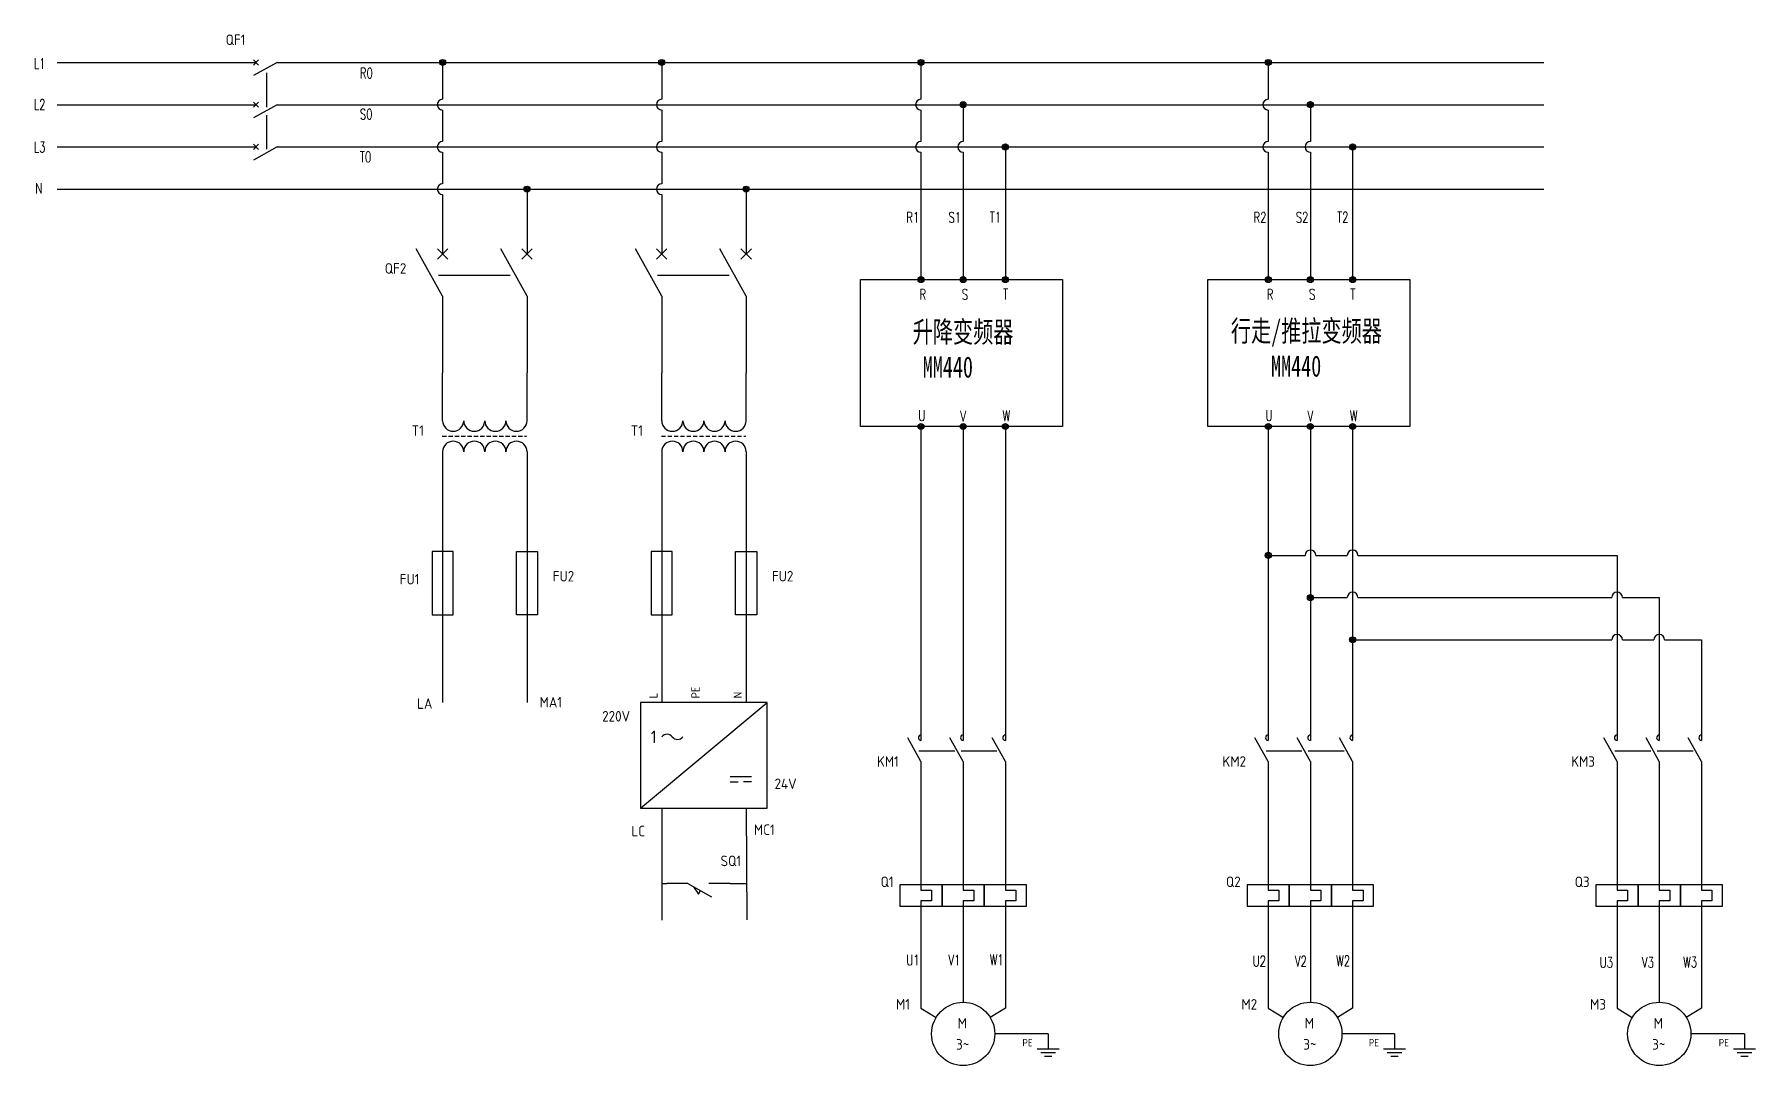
# Model space of a CAD drawing. Header units: millimetres. Extents: x -405 to 4399, y -1432 to 2273.
# Drawn here: x 2991.1 to 3399.1, y 1996 to 2240.2 of the extents above; entities that cross this region are included whole.
import ezdxf
from ezdxf.enums import TextEntityAlignment as Align

# ---------------------------------------------------------------- set-up
doc = ezdxf.new("R2010")
doc.units = ezdxf.units.MM
doc.linetypes.add('DASHED', pattern=[0.75, 0.5, -0.25])
doc.layers.get('0').update_dxf_attribs({"lineweight": 25})
for name, color, linetype in [('LINK', 9, 'Continuous'), ('MISC', 2, 'Continuous'), ('SYMS', 7, 'Continuous'), ('TAGS', 51, 'Continuous'), ('TERMS', 4, 'Continuous'), ('XREFCHILD', 134, 'Continuous'), ('YEL_14_THHN', 2, 'Continuous')]:
    doc.layers.add(name, color=color, linetype=linetype)
doc.layers.add('剖面线、重合断面轮廓线、表示平面的对角线、范围线及分界线、断裂处边界线', color=4, linetype='Continuous', lineweight=25)
doc.layers.add('剖面线、重合断面轮廓线、表示平面的对角线、范围线及分界线、断裂处边界线 @ 1', color=4, linetype='Continuous', lineweight=25)
doc.styles.add('WD_IEC', font='ISOCP2.shx', dxfattribs={"width": 0.9, "height": 4, "bigfont": 'gbcbig.shx'})
doc.styles.add('字母', font='complex.shx', dxfattribs={"width": 0.7})
doc.styles.add('工程字', font='', dxfattribs={"width": 0.7})
doc.styles.get('工程字').set_extended_font_data('FangSong_GB2312')

# ---------------------------------------------------------------- blocks, each defined once
blk = doc.blocks.new('WDDOT')
for radius in [0.72, 0.449, 0.223]:
    blk.add_circle((0, 0), radius)
blk = doc.blocks.new('VXF1T3')
for p, q in [((0, 1.84), (0, 7.5)), ((10, 1.84), (10, 7.5)), ((0, -1.83), (0, -7.5)), ((10, -1.83), (10, -7.5))]:
    blk.add_line(p, q)
at = {"linetype": 'DASHED'}
blk.add_line((-0.04, 0), (9.96, 0), dxfattribs=at)
for centre, start, end in [((1.25, 1.84), 180, 0), ((3.75, 1.84), 180, 0), ((6.25, 1.84), 180, 0), ((8.75, 1.84), 180, 0), ((1.25, -1.83), 0, 180), ((3.75, -1.83), 0, 180), ((6.25, -1.83), 0, 180), ((8.75, -1.83), 0, 180)]:
    blk.add_arc(centre, 1.25, start, end)
at = {"style": 'WD_IEC'}
for tag, height, p in [('INST', 2.7, (-3.35, 12.07)), ('LOC', 2.7, (-3.35, 8.07)), ('TAG1', 2.5, (-3.35, 3.32)), ('RATING1', 2.5, (-3.35, -0.73)), ('DESC1', 2.7, (-3.35, -8.88)), ('DESC2', 2.7, (-3.35, -12.88)), ('DESC3', 2.7, (-3.35, -16.52))]:
    blk.add_attdef(tag, text='', height=height, dxfattribs=at).set_placement(p, align=Align.RIGHT)
for tag, p in [('TERM01', (-0.41, 6.84)), ('TERM02', (9.59, 6.84))]:
    blk.add_attdef(tag, text='', height=2, rotation=90, dxfattribs=at).set_placement(p, align=Align.RIGHT)
at = {"style": 'WD_IEC', "flags": 1}
for tag, p, height in [('X2TERM01', (0, 7.5), 0.32), ('X2TERM02', (10, 7.5), 0.32), ('MFG', (10.43, 4.7), 1.5), ('CAT', (10.43, 2.2), 1.5), ('ASSYCODE', (10.38, -2.91), 1), ('FAMILY', (10.38, -4.45), 1), ('CATDESC', (10.38, -5.95), 1), ('X8TERM03', (0, -7.5), 0.32), ('X8TERM04', (10, -7.5), 0.32)]:
    blk.add_attdef(tag, p, '', height=height, dxfattribs=at)
at = {"style": 'WD_IEC'}
for tag, p in [('TERM03', (-0.46, -7.06)), ('TERM04', (9.54, -7.06))]:
    blk.add_attdef(tag, p, '', height=2, rotation=90, dxfattribs=at)
at = {"lineweight": 15, "style": 'WD_IEC'}
blk.add_attdef('XREF', text='', height=2.5, dxfattribs=at).set_placement((-3.35, -5.03), align=Align.RIGHT)
blk = doc.blocks.new('VFU1')
blk.add_line((0, 7.5), (0, -7.5))
blk.add_lwpolyline([(-1.25, 3.75), (-1.25, -3.75), (1.25, -3.75), (1.25, 3.75)], close=True)
at = {"style": 'WD_IEC'}
for tag, p in [('INST', (-5.25, 7.75)), ('LOC', (-5.25, 4.25)), ('TAG1', (-5.25, 0.75)), ('RATING1', (-5.25, -3.75)), ('XREF', (-5.25, -7.75)), ('DESC1', (-5.25, -11.6)), ('DESC2', (-5.25, -15.1)), ('DESC3', (-5.25, -18.6))]:
    blk.add_attdef(tag, text='', height=2.5, dxfattribs=at).set_placement(p, align=Align.RIGHT)
blk.add_attdef('TERM01', text='', height=2, rotation=90, dxfattribs=at).set_placement((-1, 7.5), align=Align.RIGHT)
at = {"style": 'WD_IEC', "flags": 1}
for tag, p, height in [('X2TERM01', (0, 7.5), 0.32), ('MFG', (2.75, 6.5), 1.5), ('CAT', (2.75, 4), 1.5), ('X4LINK', (-1.25, 0), 0.32), ('X1LINK', (1.25, 0), 0.32), ('ASSYCODE', (2.25, -4), 1), ('FAMILY', (2.25, -5.5), 1), ('CATDESC', (2.25, -7), 1), ('X8TERM02', (0, -7.5), 0.32)]:
    blk.add_attdef(tag, p, '', height=height, dxfattribs=at)
at = {"style": 'WD_IEC'}
blk.add_attdef('TERM02', (-1, -7.5), '', height=2, rotation=90, dxfattribs=at)
blk = doc.blocks.new('HCB1')
for p, q in [((-7.5, 0), (-2.5, 0)), ((-1.88, 0.62), (-3.12, -0.62)), ((-1.88, -0.62), (-3.12, 0.62)), ((2.5, 0), (-3.12, -3.12)), ((2.5, 0), (7.5, 0))]:
    blk.add_line(p, q)
at = {"style": 'WD_IEC'}
for tag, p in [('INST', (-5, 11.12)), ('LOC', (-5, 7.62)), ('TAG1', (-5, 4.12)), ('DESC1', (-5, -13.75)), ('DESC2', (-5, -17.25)), ('DESC3', (-5, -20.75))]:
    blk.add_attdef(tag, text='', height=2.5, dxfattribs=at).set_placement(p, align=Align.RIGHT)
for tag, p, height, flags in [('MFG', (4.92, 12.12), 1.5, 9), ('CAT', (4.92, 9.62), 1.5, 9), ('X4TERM01', (-7.5, 0), 0.32, 1), ('TERM01', (-7.5, 1), 2, 8), ('X1TERM02', (7.5, 0), 0.32, 1), ('X2LINK', (0, -0.55), 0.32, 1), ('X8LINK', (0, -2.46), 0.32, 1), ('ASSYCODE', (12.25, -2.75), 1, 1), ('FAMILY', (12.25, -4.25), 1, 1), ('CATDESC', (12.25, -5.75), 1, 1), ('CONTACT', (12.5, -7.5), 1, 1), ('COMMON', (13.75, -8.75), 1, 1)]:
    blk.add_attdef(tag, p, '', height=height, dxfattribs=dict(at, flags=flags))
at = {"style": 'WD_IEC', "flags": 8}
blk.add_attdef('TERM02', text='', height=2, dxfattribs=at).set_placement((7.5, 1), align=Align.RIGHT)
at = {"lineweight": 15, "style": 'WD_IEC'}
for tag, p in [('RATING1', (-5, -6.25)), ('XREF', (-5, -10))]:
    blk.add_attdef(tag, text='', height=2.5, dxfattribs=at).set_placement(p, align=Align.RIGHT)
blk = doc.blocks.new('HCB2')
for p, q in [((-7.5, 0), (-2.5, 0)), ((-1.88, 0.62), (-3.12, -0.62)), ((-1.88, -0.62), (-3.12, 0.62)), ((2.5, 0), (-3.12, -3.12)), ((2.5, 0), (7.5, 0))]:
    blk.add_line(p, q)
at = {"style": 'WD_IEC'}
for tag, p in [('INST', (-5, 11.12)), ('LOC', (-5, 7.62)), ('TAG2', (-5, 4.12)), ('DESC1', (-5, -13.75)), ('DESC2', (-5, -17.25)), ('DESC3', (-5, -20.75))]:
    blk.add_attdef(tag, text='', height=2.5, dxfattribs=at).set_placement(p, align=Align.RIGHT)
for tag, p, height, flags in [('X4TERM01', (-7.5, 0), 0.32, 1), ('TERM01', (-7.5, 1), 2, 8), ('X1TERM02', (7.5, 0), 0.32, 1), ('X2LINK', (0, -0.55), 0.32, 1), ('X8LINK', (0, -2.46), 0.32, 1), ('FAMILY', (12.25, -4.25), 1, 1), ('CONTACT', (12.5, -7.5), 1, 1)]:
    blk.add_attdef(tag, p, '', height=height, dxfattribs=dict(at, flags=flags))
at = {"style": 'WD_IEC', "flags": 8}
blk.add_attdef('TERM02', text='', height=2, dxfattribs=at).set_placement((7.5, 1), align=Align.RIGHT)
at = {"lineweight": 15, "style": 'WD_IEC', "flags": 1}
blk.add_attdef('RATING1', text='', height=2.5, dxfattribs=at).set_placement((-5, -6.25), align=Align.RIGHT)
at = {"lineweight": 15, "style": 'WD_IEC'}
blk.add_attdef('XREF', text='', height=2.5, dxfattribs=at).set_placement((-5, -10), align=Align.RIGHT)
blk = doc.blocks.new('VCB1')
for p, q in [((0, 7.5), (0, 2.5)), ((0, -2.5), (-3.12, 3.12)), ((0.62, 1.88), (-0.62, 3.12)), ((-0.62, 1.88), (0.62, 3.12)), ((0, -2.5), (0, -7.5))]:
    blk.add_line(p, q)
at = {"style": 'WD_IEC'}
for tag, p in [('INST', (-8, 5.25)), ('LOC', (-8, 1.75)), ('TAG1', (-8, -1.75)), ('RATING1', (-8, -6.35)), ('DESC1', (-8, -14.35)), ('DESC2', (-8, -17.85)), ('DESC3', (-8, -21.35))]:
    blk.add_attdef(tag, text='', height=2.5, dxfattribs=at).set_placement(p, align=Align.RIGHT)
blk.add_attdef('TERM01', text='', height=2, rotation=90, dxfattribs=at).set_placement((-1, 7.5), align=Align.RIGHT)
at = {"style": 'WD_IEC', "flags": 1}
for tag, p, height in [('X2TERM01', (0, 7.5), 0.32), ('MFG', (2.75, 6.5), 1.5), ('CAT', (2.75, 4), 1.5), ('X4LINK', (-2, 0), 0.32), ('X1LINK', (-0.5, 0), 0.32), ('X8TERM02', (0, -7.5), 0.32), ('ASSYCODE', (1, -9), 1), ('FAMILY', (1, -10.5), 1), ('CATDESC', (1, -12), 1), ('CONTACT', (1, -13.5), 1), ('COMMON', (2.25, -14.75), 1)]:
    blk.add_attdef(tag, p, '', height=height, dxfattribs=at)
at = {"style": 'WD_IEC'}
blk.add_attdef('TERM02', (-1, -7.5), '', height=2, rotation=90, dxfattribs=at)
at = {"lineweight": 15, "style": 'WD_IEC'}
blk.add_attdef('XREF', text='', height=2.5, dxfattribs=at).set_placement((-8, -10.35), align=Align.RIGHT)
blk = doc.blocks.new('VCB2')
for p, q in [((0, 7.5), (0, 2.5)), ((0, -2.5), (-3.12, 3.12)), ((0.62, 1.88), (-0.62, 3.12)), ((-0.62, 1.88), (0.62, 3.12)), ((0, -2.5), (0, -7.5))]:
    blk.add_line(p, q)
at = {"style": 'WD_IEC'}
for tag, p in [('INST', (-8, 5.25)), ('LOC', (-8, 1.75)), ('TAG2', (-8, -1.75)), ('DESC1', (-8, -14.35)), ('DESC2', (-8, -17.85)), ('DESC3', (-8, -21.35))]:
    blk.add_attdef(tag, text='', height=2.5, dxfattribs=at).set_placement(p, align=Align.RIGHT)
blk.add_attdef('TERM01', text='', height=2, rotation=90, dxfattribs=at).set_placement((-1, 7.5), align=Align.RIGHT)
at = {"style": 'WD_IEC', "flags": 1}
for tag, p, height in [('X2TERM01', (0, 7.5), 0.32), ('X4LINK', (-2, 0), 0.32), ('X1LINK', (-0.5, 0), 0.32), ('X8TERM02', (0, -7.5), 0.32), ('FAMILY', (1, -10.5), 1), ('CONTACT', (1, -13.5), 1)]:
    blk.add_attdef(tag, p, '', height=height, dxfattribs=at)
at = {"style": 'WD_IEC'}
blk.add_attdef('TERM02', (-1, -7.5), '', height=2, rotation=90, dxfattribs=at)
at = {"style": 'WD_IEC', "flags": 1}
blk.add_attdef('RATING1', text='', height=2.5, dxfattribs=at).set_placement((-8, -6.35), align=Align.RIGHT)
at = {"lineweight": 15, "style": 'WD_IEC'}
blk.add_attdef('XREF', text='', height=2.5, dxfattribs=at).set_placement((-8, -10.35), align=Align.RIGHT)
blk = doc.blocks.new('VMS21P')
for p, q in [((0, 7.5), (0, 2.5)), ((0, -2.5), (-3.125, 3.125)), ((0, -2.5), (0, -7.5))]:
    blk.add_line(p, q)
blk.add_arc((0, 3.125), 0.625, 90, 270)
at = {"style": 'WD_IEC'}
for tag, p in [('INST', (-5.25, 7.75)), ('LOC', (-5.25, 4.25)), ('TAG2', (-5.25, 0.75)), ('XREF', (-5.25, -3.75)), ('DESC1', (-5.25, -7.6)), ('DESC3', (-5.25, -14.6)), ('DESC2', (-5.25, -11.1))]:
    blk.add_attdef(tag, text='', height=2.5, dxfattribs=at).set_placement(p, align=Align.RIGHT)
blk.add_attdef('TERM01', text='', height=2, rotation=90, dxfattribs=at).set_placement((-1, 7.5), align=Align.RIGHT)
at = {"style": 'WD_IEC', "flags": 1}
for tag, p, height in [('X2TERM01', (0, 7.5), 0.32), ('X4LINK', (-2, 0), 0.32), ('X1LINK', (-0.5, 0), 0.32), ('CONTACT', (4, -3.5), 1), ('FAMILY', (4, -5), 1), ('X8TERM02', (0, -7.5), 0.32)]:
    blk.add_attdef(tag, p, '', height=height, dxfattribs=at)
at = {"style": 'WD_IEC'}
blk.add_attdef('TERM02', (-1, -7.5), '', height=2, rotation=90, dxfattribs=at)
blk = doc.blocks.new('VOL1')
for p, q in [((0, 7.5), (0, 1.25)), ((-5, 2.5), (-5, -2.5)), ((5, 2.5), (-5, 2.5)), ((0, 1.25), (2.5, 1.25)), ((2.5, 1.25), (2.5, -1.25)), ((5, -2.5), (5, 2.5)), ((-5, -2.5), (5, -2.5)), ((0, -1.25), (0, -7.5)), ((2.5, -1.25), (0, -1.25))]:
    blk.add_line(p, q)
at = {"style": 'WD_IEC'}
for tag, p in [('INST', (-6.5, 9)), ('TAG1', (-6.5, 2)), ('LOC', (-6.5, 5.5)), ('RATING1', (-6.5, -2.5)), ('XREF', (-6.5, -6.5)), ('DESC1', (-6.5, -10.35)), ('DESC2', (-6.5, -13.85)), ('DESC3', (-6.5, -17.35))]:
    blk.add_attdef(tag, text='', height=2.5, dxfattribs=at).set_placement(p, align=Align.RIGHT)
blk.add_attdef('TERM01', text='', height=2, rotation=90, dxfattribs=at).set_placement((-1, 7.5), align=Align.RIGHT)
at = {"style": 'WD_IEC', "flags": 1}
for tag, p, height in [('X2TERM01', (0, 7.5), 0.32), ('MFG', (2.75, 6.5), 1.5), ('CAT', (2.75, 4), 1.5), ('X4LINK', (-5, 0), 0.32), ('X1LINK', (5, 0), 0.32), ('ASSYCODE', (1, -4), 1), ('X8TERM02', (0, -7.5), 0.32), ('FAMILY', (1, -5.5), 1), ('CATDESC', (1, -7), 1)]:
    blk.add_attdef(tag, p, '', height=height, dxfattribs=at)
at = {"style": 'WD_IEC'}
blk.add_attdef('TERM02', (-1, -7.5), '', height=2, rotation=90, dxfattribs=at)
blk = doc.blocks.new('VOL2')
for p, q in [((0, 7.5), (0, 1.25)), ((-5, 2.5), (-5, -2.5)), ((5, 2.5), (-5, 2.5)), ((0, 1.25), (2.5, 1.25)), ((2.5, 1.25), (2.5, -1.25)), ((5, -2.5), (5, 2.5)), ((-5, -2.5), (5, -2.5)), ((0, -1.25), (0, -7.5)), ((2.5, -1.25), (0, -1.25))]:
    blk.add_line(p, q)
at = {"style": 'WD_IEC'}
for tag, p in [('INST', (-6.5, 9)), ('TAG2', (-6.5, 2)), ('LOC', (-6.5, 5.5)), ('RATING1', (-6.5, -2.5)), ('XREF', (-6.5, -6.5)), ('DESC1', (-6.5, -10.35)), ('DESC2', (-6.5, -13.85)), ('DESC3', (-6.5, -17.35))]:
    blk.add_attdef(tag, text='', height=2.5, dxfattribs=at).set_placement(p, align=Align.RIGHT)
blk.add_attdef('TERM01', text='', height=2, rotation=90, dxfattribs=at).set_placement((-1, 7.5), align=Align.RIGHT)
at = {"style": 'WD_IEC', "flags": 1}
for tag, p, height in [('X2TERM01', (0, 7.5), 0.32), ('X4LINK', (-5, 0), 0.32), ('X1LINK', (5, 0), 0.32), ('X8TERM02', (0, -7.5), 0.32), ('FAMILY', (1, -5.5), 1)]:
    blk.add_attdef(tag, p, '', height=height, dxfattribs=at)
at = {"style": 'WD_IEC'}
blk.add_attdef('TERM02', (-1, -7.5), '', height=2, rotation=90, dxfattribs=at)
blk = doc.blocks.new('VMO13')
blk.add_circle((0, 0), 7.5)
at = {"style": 'WD_IEC'}
for tag, p in [('INST', (-12.61, 12.75)), ('TAG1', (-12.61, 5.75)), ('LOC', (-12.61, 9.25)), ('DESC2', (-12.61, -2)), ('DESC1', (-12.61, 1.5)), ('DESC3', (-12.61, -5.5)), ('RATING1', (-12.61, -9)), ('RATING2', (-12.61, -12.5)), ('RATING3', (-12.61, -16)), ('RATING4', (-12.61, -19.5))]:
    blk.add_attdef(tag, text='', height=2.5, dxfattribs=at).set_placement(p, align=Align.RIGHT)
blk.add_attdef('TERM02', (-0.69, 7.75), '', height=2, rotation=90, dxfattribs=at)
at = {"style": 'WD_IEC', "flags": 1}
for tag, p, height in [('MFG', (12.75, 9), 1.5), ('X0TERM01', (-6.4, 3.9), 0.32), ('X2TERM02', (0, 7.5), 0.32), ('X0TERM03', (6.4, 3.9), 0.32), ('CAT', (12.75, 6.5), 1.5), ('X4LINK', (-7.5, 0), 0.32), ('X1LINK', (7.5, 0), 0.32), ('X8TERM04', (0, -7.5), 0.32), ('ASSYCODE', (1, -9), 1), ('FAMILY', (1, -10.5), 1), ('CATDESC', (1, -12), 1)]:
    blk.add_attdef(tag, p, '', height=height, dxfattribs=at)
at = {"style": 'WD_IEC'}
for tag, p in [('TERM01', (-7.35, 4.34)), ('TERM03', (9.35, 4.53)), ('TERM04', (-0.59, -7.92))]:
    blk.add_attdef(tag, text='', height=2, rotation=90, dxfattribs=at).set_placement(p, align=Align.RIGHT)
for tag, p in [('M', (-0.22, 1.27)), ('3~', (-0.12, -3.73))]:
    blk.add_attdef(tag, text='', height=2.5, dxfattribs=at).set_placement(p, align=Align.CENTER)
at = {"lineweight": 15, "style": 'WD_IEC'}
blk.add_attdef('XREF', text='', height=2.5, dxfattribs=at).set_placement((-12.61, -23), align=Align.RIGHT)
blk = doc.blocks.new('VPW1_1PH')
for p, q in [((-5, -25), (25, 0)), ((16.25, -17.5), (21.25, -17.5)), ((16.25, -18.75), (18.125, -18.75)), ((21.25, -18.75), (19.375, -18.75))]:
    blk.add_line(p, q)
blk.add_lwpolyline([(-5, 0), (-5, -25), (25, -25), (25, 0)], close=True)
for centre, start, end in [((1.25, -9.0625), 36.869898, 143.130102), ((3.75, -7.1875), 216.869898, 323.130102)]:
    blk.add_arc(centre, 1.5625, start, end)
at = {"style": 'WD_IEC'}
blk.add_text('1', height=3, dxfattribs=at).set_placement((-1.25, -8.125), align=Align.MIDDLE_RIGHT)
for tag, p in [('TERM01', (-1, 1)), ('TERM02', (9, 1)), ('TERM03', (19, 1))]:
    blk.add_attdef(tag, p, '', height=2, rotation=90, dxfattribs=at)
for tag, p in [('INST', (-7.5, 2.5)), ('LOC', (-7.5, -1)), ('TAG1', (-7.5, -4.5)), ('RATING1', (-7.5, -9)), ('XREF', (-7.5, -13)), ('DESC1', (-7.5, -16.85)), ('DESC2', (-7.5, -20.35)), ('DESC3', (-7.5, -23.85))]:
    blk.add_attdef(tag, text='', height=2.5, dxfattribs=at).set_placement(p, align=Align.RIGHT)
at = {"style": 'WD_IEC', "flags": 1}
for tag, p, height in [('X2TERM01', (0, 0), 0.32), ('X2TERM02', (10, 0), 0.32), ('X2TERM03', (20, 0), 0.32), ('MFG', (27.75, -1), 1.5), ('CAT', (27.75, -3.5), 1.5), ('ASSYCODE', (26, -21.5), 1), ('FAMILY', (26, -23), 1), ('CATDESC', (26, -24.5), 1), ('X8TERM04', (5, -25), 0.32), ('X8TERM05', (15, -25), 0.32)]:
    blk.add_attdef(tag, p, '', height=height, dxfattribs=at)
at = {"style": 'WD_IEC'}
for tag, p in [('TERM04', (4, -26)), ('TERM05', (14, -26))]:
    blk.add_attdef(tag, text='', height=2, rotation=90, dxfattribs=at).set_placement(p, align=Align.RIGHT)
blk = doc.blocks.new('HLS11')
for p, q in [((-7.5, 0), (-2.5, 0)), ((2.5, 0), (-3.12, -3.12)), ((2.5, 0), (7.5, 0)), ((0, -2.5), (-0.47, -1.65)), ((1.18, -0.74), (0, -2.5))]:
    blk.add_line(p, q)
at = {"style": 'WD_IEC'}
for tag, p in [('INST', (-5, 11.12)), ('LOC', (-5, 7.62)), ('TAG1', (-5, 4.12)), ('DESC1', (-5, -10.63)), ('DESC2', (-5, -14.13)), ('DESC3', (-5, -17.63))]:
    blk.add_attdef(tag, text='', height=2.5, dxfattribs=at).set_placement(p, align=Align.RIGHT)
for tag, p, height, flags in [('MFG', (7.75, 6.5), 1.5, 1), ('CAT', (7.75, 4), 1.5, 1), ('X4TERM01', (-7.5, 0), 0.32, 1), ('TERM01', (-7.5, 1), 2, 8), ('X1TERM02', (7.5, 0), 0.32, 1), ('X2LINK', (0, -0.94), 0.32, 1), ('X8LINK', (0, -2.59), 0.32, 1), ('FAMILY', (11, -4.88), 1, 1), ('CONTACT', (11.25, -1.88), 1, 1), ('COMMON', (12.5, -3.13), 1, 1), ('ASSYCODE', (11, -7.5), 1, 1), ('CATDESC', (11, -10.5), 1, 1)]:
    blk.add_attdef(tag, p, '', height=height, dxfattribs=dict(at, flags=flags))
at = {"style": 'WD_IEC', "flags": 8}
blk.add_attdef('TERM02', text='', height=2, dxfattribs=at).set_placement((7.5, 1), align=Align.RIGHT)
at = {"lineweight": 15, "style": 'WD_IEC'}
for tag, p in [('XREF', (-5, -6.88)), ('WDTAGALT', (-5, -20.5))]:
    blk.add_attdef(tag, text='', height=2.5, dxfattribs=at).set_placement(p, align=Align.RIGHT)
blk = doc.blocks.new('VGND2')
for p, q in [((0, 0), (0, -5)), ((-3.75, -5), (3.75, -5)), ((-2.5, -6.25), (2.5, -6.25)), ((-1.25, -7.5), (1.25, -7.5))]:
    blk.add_line(p, q)
at = {"style": 'WD_IEC'}
for tag, p in [('INST', (-5.25, 2.75)), ('LOC', (-5.25, -0.75)), ('TAG1', (-5.25, -4.25))]:
    blk.add_attdef(tag, text='', height=2.5, dxfattribs=at).set_placement(p, align=Align.RIGHT)
at = {"style": 'WD_IEC', "flags": 1}
blk.add_attdef('X2TERM01', (0, 0), '', height=0.32, dxfattribs=at)

msp = doc.modelspace()

# ---------------------------------------------------------------- linework, layer by layer
at = {"layer": 'LINK'}
for points in [[(3046.12, 2231.11), (3046.12, 2223.02)], [(3046.12, 2221.11), (3046.12, 2213.02)], [(3086.87, 2183.2), (3103.87, 2183.2)], [(3138.8, 2183.2), (3155.8, 2183.2)], [(3200.74, 2070.51), (3209.24, 2070.51)], [(3210.74, 2070.51), (3219.24, 2070.51)], [(3283.03, 2070.51), (3291.53, 2070.51)], [(3293.03, 2070.51), (3301.53, 2070.51)], [(3365.73, 2070.51), (3374.23, 2070.51)], [(3375.73, 2070.51), (3384.23, 2070.51)], [(3206.24, 2036.26), (3206.24, 2036.26)], [(3216.24, 2036.26), (3216.24, 2036.26)], [(3288.55, 2036.26), (3288.55, 2036.26)], [(3298.55, 2036.26), (3298.55, 2036.26)], [(3371.23, 2036.26), (3371.23, 2036.26)], [(3381.23, 2036.26), (3381.23, 2036.26)]]:
    msp.add_lwpolyline(points, dxfattribs=at)
at = {"layer": 'YEL_14_THHN'}
for p, q in [((2996.47, 2233.57), (3038.63, 2233.57)), ((3053.63, 2233.57), (3348.85, 2233.57)), ((3087.86, 2233.57), (3087.86, 2224.84)), ((3139.8, 2233.57), (3139.8, 2224.84)), ((3201.24, 2233.57), (3201.24, 2224.84)), ((3283.55, 2233.57), (3283.55, 2224.84)), ((2996.47, 2223.57), (3038.63, 2223.57)), ((3053.63, 2223.57), (3348.85, 2223.57)), ((3211.24, 2223.57), (3211.24, 2214.84)), ((3293.55, 2223.57), (3293.55, 2214.84)), ((3087.86, 2222.3), (3087.86, 2214.84)), ((3139.8, 2222.3), (3139.8, 2214.84)), ((3201.24, 2222.3), (3201.24, 2214.84)), ((3283.55, 2222.3), (3283.55, 2214.84)), ((2996.47, 2213.57), (3038.63, 2213.57)), ((3053.63, 2213.57), (3348.85, 2213.57)), ((3087.86, 2212.3), (3087.86, 2204.84)), ((3139.8, 2212.3), (3139.8, 2204.84)), ((3201.24, 2212.3), (3201.24, 2182.16)), ((3211.24, 2212.3), (3211.24, 2182.16)), ((3221.24, 2213.57), (3221.24, 2182.16)), ((3283.55, 2212.3), (3283.55, 2182.16)), ((3293.55, 2212.3), (3293.55, 2182.16)), ((3303.55, 2213.57), (3303.55, 2182.16)), ((2996.47, 2203.57), (3348.85, 2203.57)), ((3107.86, 2203.57), (3107.86, 2198.21)), ((3159.8, 2203.57), (3159.8, 2198.21)), ((3087.86, 2202.3), (3087.86, 2198.21)), ((3139.8, 2202.3), (3139.8, 2198.21)), ((3087.86, 2168.21), (3087.86, 2160.03)), ((3107.86, 2168.21), (3107.86, 2160.03)), ((3139.8, 2168.21), (3139.8, 2160.03)), ((3159.8, 2168.21), (3159.8, 2160.03)), ((3201.24, 2147.35), (3201.24, 2078.01)), ((3211.24, 2147.35), (3211.24, 2078.01)), ((3221.24, 2147.35), (3221.24, 2078.01)), ((3283.55, 2147.35), (3283.55, 2078.01)), ((3293.55, 2147.35), (3293.55, 2078.01)), ((3303.55, 2147.35), (3303.55, 2078.01)), ((3087.86, 2130.03), (3087.86, 2125.22)), ((3107.86, 2130.03), (3107.86, 2125.22)), ((3139.8, 2130.03), (3139.8, 2125.22)), ((3159.8, 2130.03), (3159.8, 2125.22)), ((3283.55, 2116.83), (3292.28, 2116.83)), ((3294.82, 2116.83), (3302.28, 2116.83)), ((3304.82, 2116.83), (3366.23, 2116.83)), ((3366.23, 2116.83), (3366.23, 2078.01)), ((3293.55, 2106.83), (3302.28, 2106.83)), ((3304.82, 2106.83), (3364.96, 2106.83)), ((3367.5, 2106.83), (3376.23, 2106.83)), ((3376.23, 2106.83), (3376.23, 2078.01)), ((3087.86, 2095.22), (3087.86, 2081.97)), ((3107.86, 2095.22), (3107.86, 2081.97)), ((3139.8, 2095.22), (3139.8, 2081.97)), ((3159.8, 2095.22), (3159.8, 2081.97)), ((3303.55, 2096.83), (3364.96, 2096.83)), ((3367.5, 2096.83), (3374.96, 2096.83)), ((3377.5, 2096.83), (3386.23, 2096.83)), ((3386.23, 2096.83), (3386.23, 2078.01)), ((3201.24, 2063.01), (3201.24, 2043.76)), ((3211.24, 2063.01), (3211.24, 2043.76)), ((3221.24, 2063.01), (3221.24, 2043.76)), ((3283.53, 2063.01), (3283.53, 2043.76)), ((3293.53, 2063.01), (3293.53, 2043.76)), ((3303.53, 2063.01), (3303.53, 2043.76)), ((3366.23, 2063.01), (3366.23, 2043.76)), ((3376.23, 2063.01), (3376.23, 2043.76)), ((3386.23, 2063.01), (3386.23, 2043.76)), ((3139.8, 2056.97), (3139.8, 2030.44)), ((3159.8, 2056.97), (3159.93, 2030.49)), ((3201.24, 2043.01), (3201.24, 2043.01)), ((3201.24, 2043.01), (3201.24, 2043.01)), ((3139.8, 2039.08), (3140.99, 2039.08)), ((3155.99, 2039.08), (3159.8, 2039.08)), ((3201.24, 2028.76), (3201.24, 2009.59)), ((3211.24, 2028.76), (3211.24, 2010.99)), ((3221.24, 2028.76), (3221.24, 2009.59)), ((3283.53, 2028.76), (3283.53, 2009.59)), ((3293.53, 2028.76), (3293.53, 2010.99)), ((3303.53, 2028.76), (3303.53, 2009.59)), ((3366.23, 2028.76), (3366.23, 2009.59)), ((3376.23, 2028.76), (3376.23, 2010.99)), ((3386.23, 2028.76), (3386.23, 2009.59)), ((3201.24, 2009.59), (3204.84, 2007.4)), ((3221.24, 2009.59), (3217.64, 2007.4)), ((3283.53, 2009.59), (3287.13, 2007.4)), ((3303.53, 2009.59), (3299.94, 2007.4)), ((3366.23, 2009.59), (3369.83, 2007.4)), ((3386.23, 2009.59), (3382.64, 2007.4)), ((3231.39, 2003.49), (3218.78, 2003.49)), ((3313.49, 2003.49), (3301.03, 2003.49)), ((3396.43, 2003.49), (3383.73, 2003.49))]:
    msp.add_line(p, q, dxfattribs=at)
for centre, start, end in [((3087.86, 2223.57), 90, 270), ((3139.8, 2223.57), 90, 270), ((3201.24, 2223.57), 90, 270), ((3283.55, 2223.57), 90, 270), ((3087.86, 2213.57), 90, 270), ((3139.8, 2213.57), 90, 270), ((3201.24, 2213.57), 90, 270), ((3211.24, 2213.57), 90, 270), ((3283.55, 2213.57), 90, 270), ((3293.55, 2213.57), 90, 270), ((3087.86, 2203.57), 90, 270), ((3139.8, 2203.57), 90, 270), ((3293.55, 2116.83), 0, 180), ((3303.55, 2116.83), 0, 180), ((3303.55, 2106.83), 0, 180), ((3366.23, 2106.83), 0, 180), ((3366.23, 2096.83), 0, 180), ((3376.23, 2096.83), 0, 180)]:
    msp.add_arc(centre, 1.27, start, end, dxfattribs=at)
at = {"layer": '剖面线、重合断面轮廓线、表示平面的对角线、范围线及分界线、断裂处边界线'}
for points in [[(3186.89, 2182.16), (3234.82, 2182.16), (3234.82, 2147.35), (3186.89, 2147.35)], [(3269.2, 2182.16), (3317.13, 2182.16), (3317.13, 2147.35), (3269.2, 2147.35)]]:
    msp.add_lwpolyline(points, close=True, dxfattribs=at)

# ---------------------------------------------------------------- block references
at = {"layer": 'SYMS'}
ref = msp.add_blockref('HCB1', (3046.13, 2233.57), dxfattribs=at)
ref.add_attrib('TAG1', 'QF1', dxfattribs={"layer": 'TAGS', "height": 2.5, "style": 'WD_IEC'}).set_placement((3041.13, 2237.7), align=Align.RIGHT)
for name, p in [('WDDOT', (3087.86, 2233.57)), ('WDDOT', (3139.8, 2233.57)), ('WDDOT', (3201.24, 2233.57)), ('WDDOT', (3283.55, 2233.57)), ('HCB2', (3046.13, 2223.57)), ('WDDOT', (3211.24, 2223.57)), ('WDDOT', (3293.55, 2223.57)), ('HCB2', (3046.13, 2213.57)), ('WDDOT', (3221.24, 2213.57)), ('WDDOT', (3303.55, 2213.57)), ('WDDOT', (3107.86, 2203.57)), ('WDDOT', (3159.8, 2203.57)), ('WDDOT', (3201.24, 2182.16)), ('WDDOT', (3211.24, 2182.16)), ('WDDOT', (3221.24, 2182.16)), ('WDDOT', (3283.55, 2182.16)), ('WDDOT', (3293.55, 2182.16)), ('WDDOT', (3303.55, 2182.16)), ('WDDOT', (3201.24, 2147.35)), ('WDDOT', (3211.24, 2147.35)), ('WDDOT', (3221.24, 2147.35)), ('WDDOT', (3283.55, 2147.35)), ('WDDOT', (3293.55, 2147.35)), ('WDDOT', (3303.55, 2147.35)), ('WDDOT', (3283.55, 2116.83)), ('WDDOT', (3293.55, 2106.83)), ('WDDOT', (3303.55, 2096.83)), ('VMS21P', (3211.24, 2070.51)), ('VMS21P', (3221.24, 2070.51)), ('VMS21P', (3293.53, 2070.51)), ('VMS21P', (3303.53, 2070.51)), ('VMS21P', (3376.23, 2070.51)), ('VMS21P', (3386.23, 2070.51)), ('VOL2', (3211.24, 2036.26)), ('VOL2', (3221.24, 2036.26)), ('VOL2', (3293.53, 2036.26)), ('VOL2', (3303.53, 2036.26)), ('VOL2', (3376.23, 2036.26)), ('VOL2', (3386.23, 2036.26))]:
    msp.add_blockref(name, p, dxfattribs=at)
at = {"layer": 'SYMS', "yscale": 2, "zscale": 2}
for name, p, xscale in [('VCB1', (3087.86, 2183.21), 2), ('VCB2', (3107.86, 2183.21), 2), ('VCB1', (3139.8, 2183.21), 2), ('VCB2', (3159.8, 2183.21), 2), ('VXF1T3', (3087.86, 2145.03), 2), ('VXF1T3', (3139.8, 2145.03), 2), ('VFU1', (3087.86, 2110.22), 2), ('VFU1', (3107.86, 2110.22), -2), ('VFU1', (3139.8, 2110.22), 2), ('VFU1', (3159.8, 2110.22), -2)]:
    msp.add_blockref(name, p, dxfattribs=dict(at, xscale=xscale))
at = {"layer": 'SYMS'}
ref = msp.add_blockref('VPW1_1PH', (3139.8, 2081.97), dxfattribs=at)
ref.add_attrib('TERM03', 'N', (3158.8, 2082.97), dxfattribs={"layer": 'TERMS', "height": 2, "rotation": 90, "style": 'WD_IEC'})
ref.add_attrib('TERM02', 'PE', (3148.8, 2082.97), dxfattribs={"layer": 'TERMS', "height": 2, "rotation": 90, "style": 'WD_IEC'})
ref.add_attrib('TERM01', 'L', (3138.8, 2082.97), dxfattribs={"layer": 'TERMS', "height": 2, "rotation": 90, "style": 'WD_IEC'})
ref.add_attrib('TAG1', '220V', dxfattribs={"layer": 'TAGS', "height": 2.5, "style": 'WD_IEC'}).set_placement((3132.3, 2077.47), align=Align.RIGHT)
ref = msp.add_blockref('VMS21P', (3201.24, 2070.51), dxfattribs=at)
ref.add_attrib('XREF', 'KM1', dxfattribs={"layer": 'XREFCHILD', "height": 2.5, "style": 'WD_IEC'}).set_placement((3195.99, 2066.76), align=Align.RIGHT)
ref = msp.add_blockref('VMS21P', (3283.53, 2070.51), dxfattribs=at)
ref.add_attrib('XREF', 'KM2', dxfattribs={"layer": 'XREFCHILD', "height": 2.5, "style": 'WD_IEC'}).set_placement((3278.28, 2066.76), align=Align.RIGHT)
ref = msp.add_blockref('VMS21P', (3366.23, 2070.51), dxfattribs=at)
ref.add_attrib('XREF', 'KM3', dxfattribs={"layer": 'XREFCHILD', "height": 2.5, "style": 'WD_IEC'}).set_placement((3360.98, 2066.76), align=Align.RIGHT)
ref = msp.add_blockref('HLS11', (3148.49, 2039.08), dxfattribs=dict(at, xscale=-1))
ref.add_attrib('TAG1', 'SQ1', dxfattribs={"layer": 'TAGS', "height": 2.5, "style": 'WD_IEC'}).set_placement((3158.61, 2043.21), align=Align.RIGHT)
ref = msp.add_blockref('VOL1', (3201.24, 2036.26), dxfattribs=at)
ref.add_attrib('TAG1', 'Q1', dxfattribs={"layer": 'TAGS', "height": 2.5, "style": 'WD_IEC'}).set_placement((3194.74, 2038.26), align=Align.RIGHT)
ref = msp.add_blockref('VOL1', (3283.53, 2036.26), dxfattribs=at)
ref.add_attrib('TAG1', 'Q2', dxfattribs={"layer": 'TAGS', "height": 2.5, "style": 'WD_IEC'}).set_placement((3277.03, 2038.26), align=Align.RIGHT)
ref = msp.add_blockref('VOL1', (3366.23, 2036.26), dxfattribs=at)
ref.add_attrib('TAG1', 'Q3', dxfattribs={"layer": 'TAGS', "height": 2.5, "style": 'WD_IEC'}).set_placement((3359.73, 2038.26), align=Align.RIGHT)
ref = msp.add_blockref('VMO13', (3211.24, 2003.49), dxfattribs=at)
ref.add_attrib('M', 'M', dxfattribs={"layer": 'MISC', "height": 2.5, "style": 'WD_IEC'}).set_placement((3211.02, 2004.76), align=Align.CENTER)
ref.add_attrib('3~', '3~', dxfattribs={"layer": 'MISC', "height": 2.5, "style": 'WD_IEC'}).set_placement((3211.12, 1999.76), align=Align.CENTER)
ref.add_attrib('TAG1', 'M1', dxfattribs={"layer": 'TAGS', "height": 2.5, "style": 'WD_IEC'}).set_placement((3198.63, 2009.24), align=Align.RIGHT)
ref = msp.add_blockref('VMO13', (3293.53, 2003.49), dxfattribs=at)
ref.add_attrib('M', 'M', dxfattribs={"layer": 'MISC', "height": 2.5, "style": 'WD_IEC'}).set_placement((3293.31, 2004.76), align=Align.CENTER)
ref.add_attrib('3~', '3~', dxfattribs={"layer": 'MISC', "height": 2.5, "style": 'WD_IEC'}).set_placement((3293.42, 1999.76), align=Align.CENTER)
ref.add_attrib('TAG1', 'M2', dxfattribs={"layer": 'TAGS', "height": 2.5, "style": 'WD_IEC'}).set_placement((3280.93, 2009.24), align=Align.RIGHT)
ref = msp.add_blockref('VMO13', (3376.23, 2003.49), dxfattribs=at)
ref.add_attrib('M', 'M', dxfattribs={"layer": 'MISC', "height": 2.5, "style": 'WD_IEC'}).set_placement((3376.01, 2004.76), align=Align.CENTER)
ref.add_attrib('3~', '3~', dxfattribs={"layer": 'MISC', "height": 2.5, "style": 'WD_IEC'}).set_placement((3376.11, 1999.76), align=Align.CENTER)
ref.add_attrib('TAG1', 'M3', dxfattribs={"layer": 'TAGS', "height": 2.5, "style": 'WD_IEC'}).set_placement((3363.62, 2009.24), align=Align.RIGHT)
ref = msp.add_blockref('VGND2', (3231.39, 2003.49), dxfattribs=dict(at, xscale=0.7, yscale=0.7, zscale=0.7))
ref.add_attrib('TAG1', 'PE', dxfattribs={"layer": 'TAGS', "height": 1.75, "style": 'WD_IEC'}).set_placement((3227.71, 2000.52), align=Align.RIGHT)
ref = msp.add_blockref('VGND2', (3313.49, 2003.49), dxfattribs=dict(at, xscale=0.7, yscale=0.7, zscale=0.7))
ref.add_attrib('TAG1', 'PE', dxfattribs={"layer": 'TAGS', "height": 1.75, "style": 'WD_IEC'}).set_placement((3309.81, 2000.52), align=Align.RIGHT)
ref = msp.add_blockref('VGND2', (3396.43, 2003.49), dxfattribs=dict(at, xscale=0.7, yscale=0.7, zscale=0.7))
ref.add_attrib('TAG1', 'PE', dxfattribs={"layer": 'TAGS', "height": 1.75, "style": 'WD_IEC'}).set_placement((3392.76, 2000.52), align=Align.RIGHT)

# ---------------------------------------------------------------- texts
at = {"color": 61, "true_color": 0xdbf566, "style": 'WD_IEC'}
for tag, p in [('QF2', (3079.25, 2183.54)), ('T1', (3083.42, 2145.14)), ('T1', (3135.35, 2145.14)), ('FU1', (3082.37, 2109.94)), ('FU2', (3119.05, 2110.64)), ('FU2', (3170.99, 2110.64)), ('LA', (3085.45, 2080.48)), ('MA1', (3116.18, 2080.79)), ('24V', (3171.77, 2061.47)), ('LC', (3135.85, 2050.28)), ('MC1', (3166.57, 2050.6))]:
    msp.add_attdef(tag, text='F', height=2.5, dxfattribs=at).set_placement(p, align=Align.RIGHT)
at = {"layer": '剖面线、重合断面轮廓线、表示平面的对角线、范围线及分界线、断裂处边界线', "char_height": 2.5, "attachment_point": 1, "style": '字母'}
for s, insert in [('L1', (2990.96, 2234.58)), ('R0', (3068.25, 2232.28)), ('L2', (2990.96, 2224.88)), ('S0', (3068.25, 2222.58)), ('L3', (2990.96, 2214.75)), ('T0', (3068.25, 2212.45)), ('N', (2991.33, 2205.01)), ('R1', (3197.76, 2198.14)), ('S1', (3207.76, 2198.14)), ('T1', (3217.55, 2198.19)), ('R2', (3280.07, 2198.14)), ('S2', (3290.07, 2198.14)), ('T2', (3299.86, 2198.19)), ('R', (3200.9, 2179.91)), ('S', (3210.9, 2179.91)), ('T', (3220.69, 2179.96)), ('R', (3283.22, 2179.91)), ('S', (3293.22, 2179.91)), ('T', (3303, 2179.96)), ('U', (3200.61, 2151.18)), ('V', (3210.57, 2151.05)), ('W', (3220.61, 2151.11)), ('U', (3282.92, 2151.18)), ('V', (3292.88, 2151.05)), ('W', (3302.92, 2151.11)), ('U1', (3197.76, 2022.24)), ('V1', (3207.76, 2022.24)), ('W1', (3217.55, 2022.29)), ('U2', (3279.86, 2021.97)), ('V2', (3289.86, 2021.97)), ('W2', (3299.65, 2022.02)), ('U3', (3362.12, 2021.7)), ('V3', (3372.12, 2021.7)), ('W3', (3381.91, 2021.75))]:
    msp.add_mtext_dynamic_manual_height_columns(s, width=9.0758, gutter_width=17.5, heights=[0], dxfattribs=dict(at, insert=insert))
at = {"layer": '剖面线、重合断面轮廓线、表示平面的对角线、范围线及分界线、断裂处边界线 @ 1', "char_height": 5, "attachment_point": 1, "style": '工程字'}
for s, insert in [('{\\fSimSun|b0|i0|c134|p2;升降变频器}\\P MM440', (3199.28, 2172.27)), ('{\\fSimSun|b0|i0|c134|p2;行走/推拉变频器}\\P    MM440', (3274.69, 2172.5))]:
    msp.add_mtext_dynamic_manual_height_columns(s, width=71.9524, gutter_width=17.5, heights=[0], dxfattribs=dict(at, insert=insert))

doc.saveas('drawing.dxf')
